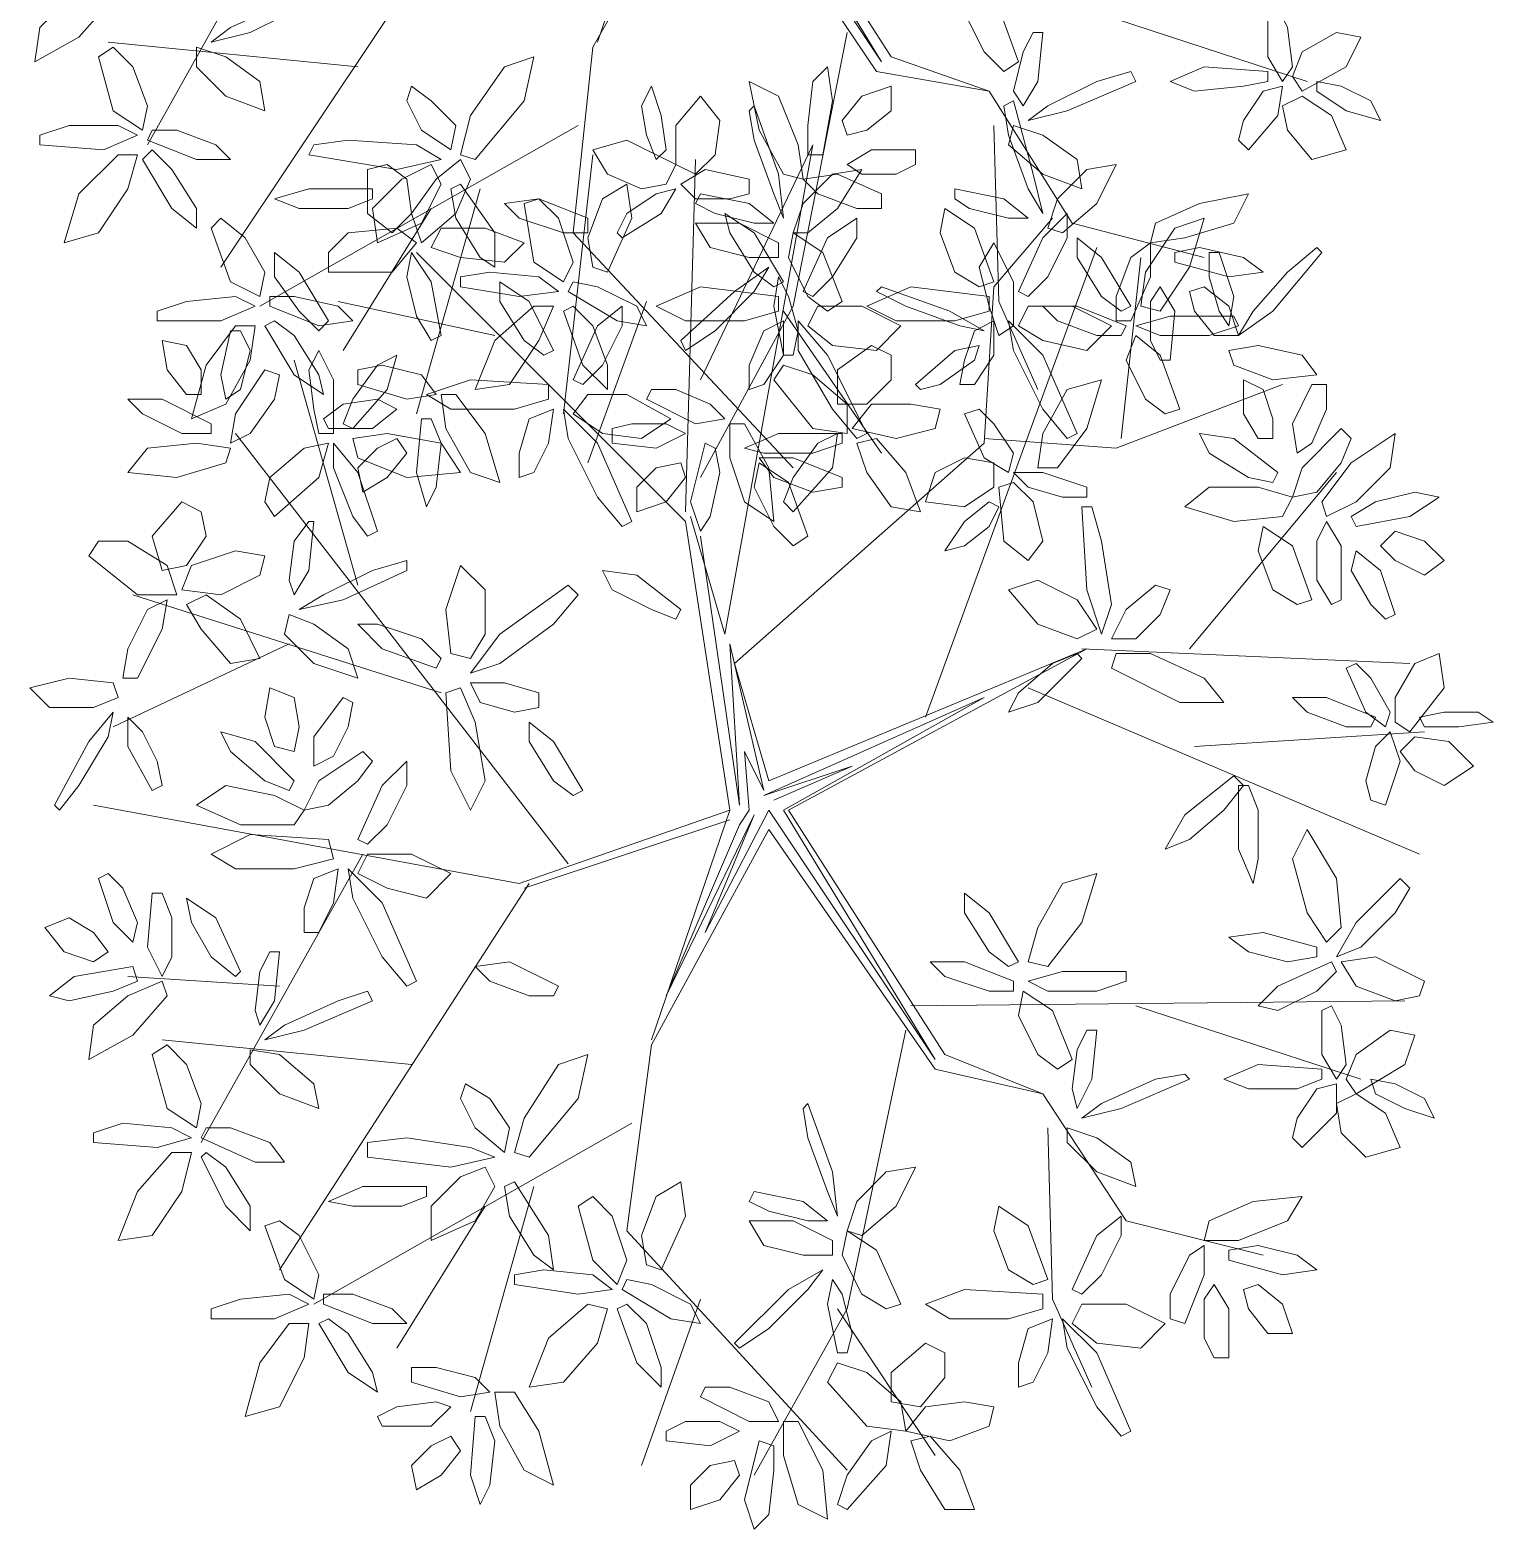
# Model space of a CAD drawing. Header units: millimetres. Extents: x 2413 to 2557, y 1886 to 2106.
# Drawn here: x 2492.8 to 2501.25, y 1955.52 to 1964.18 of the extents above; entities that cross this region are included whole.
import ezdxf

# ---------------------------------------------------------------- set-up
doc = ezdxf.new("R2010")
doc.units = ezdxf.units.MM
doc.layers.add('PDF_0', color=7, linetype='Continuous')

msp = doc.modelspace()

# ---------------------------------------------------------------- linework, layer by layer
at = {"layer": 'PDF_0', "lineweight": 9}
for points in [[(2498.3947, 1968.8518), (2498.0276, 1968.4565), (2497.9711, 1967.5528), (2496.5591, 1966.282), (2496.7568, 1965.6042), (2498.5924, 1966.3667), (2496.8697, 1965.4348), (2497.7734, 1964.0228), (2498.3382, 1963.8251)], [(2496.3614, 1967.0162), (2496.5874, 1965.463), (2496.5026, 1966.395), (2496.7286, 1965.5478), (2496.6156, 1965.7737), (2496.6438, 1965.463), (2496.5874, 1965.3783), (2496.1638, 1964.3617), (2496.6721, 1965.4066), (2496.3897, 1964.7288), (2496.7568, 1965.4348), (2497.7169, 1963.9946), (2496.8415, 1965.4348), (2497.9993, 1966.0843), (2496.7286, 1965.5195), (2497.2369, 1965.689), (2496.785, 1965.4913)], [(2496.079, 1964.1075), (2496.5309, 1965.4348), (2495.3166, 1965.0395), (2492.8597, 1965.463)], [(2499.5808, 1962.865), (2498.8183, 1963.0627), (2498.3382, 1963.8251), (2497.6887, 1963.9381), (2496.7568, 1965.3218), (2496.0508, 1964.0793), (2495.9378, 1963.0062), (2497.2086, 1961.6507)], [(2494.4129, 1965.1807), (2493.481, 1963.5145)], [(2495.373, 1965.0112), (2493.9046, 1962.8085)], [(2498.8748, 1964.3052), (2500.1738, 1963.8816)], [(2494.6953, 1963.9663), (2493.2551, 1964.1075)], [(2497.5193, 1964.164), (2497.2086, 1962.5826), (2496.6721, 1961.5942)], [(2495.9661, 1963.6275), (2494.1305, 1962.5826)], [(2498.3665, 1963.6275), (2498.3947, 1962.6108), (2498.6206, 1962.1025)], [(2496.6721, 1962.159), (2497.3216, 1963.5145), (2496.8133, 1960.6905), (2496.6156, 1961.3683)], [(2495.8814, 1961.9613), (2496.0508, 1963.458)], [(2496.5874, 1961.3965), (2496.6438, 1963.4298)], [(2495.4013, 1963.2604), (2495.0342, 1961.9613)], [(2495.1189, 1963.1474), (2494.6106, 1962.3284)], [(2498.7053, 1963.0909), (2498.3665, 1962.6956), (2498.31, 1961.7919), (2496.8697, 1960.5211), (2497.0674, 1959.8434), (2498.903, 1960.6058), (2497.1804, 1959.6739), (2498.0841, 1958.2619), (2498.6488, 1958.036)], [(2496.8415, 1959.6739), (2496.5874, 1961.3401), (2495.0342, 1962.8932)], [(2497.9711, 1960.2105), (2498.9595, 1962.9215)], [(2499.1007, 1961.8201), (2499.2136, 1962.865)], [(2495.486, 1962.4132), (2494.5823, 1962.6108)], [(2496.3614, 1962.6108), (2496.0226, 1961.6789)], [(2497.1521, 1962.5544), (2497.7169, 1961.7354)], [(2494.6953, 1960.9729), (2494.3282, 1962.272)], [(2498.31, 1961.8201), (2499.0724, 1961.7637), (2500.0326, 1962.1308)], [(2495.9096, 1959.3633), (2493.9893, 1961.8484)], [(2499.496, 1960.6058), (2500.3432, 1961.6225)], [(2496.6721, 1961.2553), (2496.898, 1959.7022), (2496.8415, 1960.6341), (2497.0392, 1959.7869), (2496.9262, 1960.0128), (2496.9545, 1959.6739), (2496.898, 1959.5892), (2496.4744, 1958.6008), (2496.9827, 1959.6457), (2496.7003, 1958.9679), (2497.0674, 1959.6739), (2498.0276, 1958.2337), (2497.1521, 1959.6739), (2498.31, 1960.3234), (2497.0392, 1959.7586), (2497.5475, 1959.9281), (2497.0957, 1959.7304)], [(2495.1754, 1960.3517), (2493.3963, 1960.9165)], [(2494.2999, 1960.6341), (2493.2833, 1960.154)], [(2498.8748, 1960.6058), (2500.7668, 1960.5211)], [(2498.5641, 1960.3799), (2500.8233, 1959.4198)], [(2499.5243, 1960.041), (2500.8515, 1960.1258)], [(2496.3897, 1958.3467), (2496.8415, 1959.6739), (2495.6272, 1959.2503), (2493.1704, 1959.7022)], [(2496.8415, 1959.6174), (2495.6554, 1959.2221)], [(2499.9196, 1957.1041), (2499.1289, 1957.3018), (2498.6488, 1958.036), (2498.0276, 1958.1772), (2497.0674, 1959.561), (2496.3897, 1958.3184), (2496.2485, 1957.2453), (2497.5193, 1955.8616)], [(2494.7235, 1959.4198), (2493.7916, 1957.7536)], [(2495.6837, 1959.2503), (2494.2435, 1957.0194)], [(2494.2435, 1958.6573), (2493.368, 1958.7138)], [(2497.8864, 1958.5443), (2500.7386, 1958.5726)], [(2499.1854, 1958.5443), (2500.4844, 1958.1207)], [(2497.8581, 1958.4031), (2497.5193, 1956.7935), (2496.9827, 1955.8333)], [(2495.0059, 1958.2055), (2493.5657, 1958.3467)], [(2496.2767, 1957.8666), (2494.4411, 1956.8217)], [(2498.6771, 1957.8383), (2498.7053, 1956.85), (2498.9312, 1956.3416)], [(2495.7119, 1957.4995), (2495.3448, 1956.2004)], [(2495.4295, 1957.3865), (2494.9212, 1956.5676)], [(2496.6721, 1956.85), (2496.3332, 1955.8898)], [(2497.4628, 1956.7935), (2498.0276, 1955.9463)]]:
    msp.add_lwpolyline(points, dxfattribs=at)
for points in [[(2493.2551, 1964.4747), (2493.2833, 1964.3617), (2493.0856, 1964.1358), (2492.8315, 1963.9946), (2492.8597, 1964.1923), (2493.0574, 1964.3899)], [(2494.2717, 1964.3335), (2493.9611, 1964.1923), (2493.8481, 1964.1075), (2494.074, 1964.164), (2494.4694, 1964.3617), (2494.4411, 1964.3899)], [(2498.31, 1964.0511), (2498.197, 1964.277), (2498.2253, 1964.4182), (2498.3947, 1964.3052), (2498.5076, 1963.9946), (2498.4229, 1963.9381)], [(2500.0608, 1964.1923), (2500.0891, 1963.9663), (2500.0326, 1963.8816), (2499.9479, 1964.0228), (2499.9479, 1964.3052), (2500.0044, 1964.3052)], [(2498.5359, 1964.0511), (2498.4794, 1963.8251), (2498.5359, 1963.7404), (2498.6206, 1963.8816), (2498.6488, 1964.164), (2498.5924, 1964.164)], [(2500.1455, 1964.0511), (2500.3432, 1964.164), (2500.4844, 1964.1358), (2500.3997, 1963.9663), (2500.1455, 1963.8251), (2500.0891, 1963.9099)], [(2493.3963, 1963.9663), (2493.481, 1963.7404), (2493.4528, 1963.5992), (2493.2833, 1963.7122), (2493.1986, 1964.0228), (2493.2833, 1964.0793)], [(2493.7634, 1964.0793), (2493.7634, 1963.9663), (2493.9328, 1963.7969), (2494.1587, 1963.7122), (2494.1305, 1963.8816), (2493.9328, 1964.0228)], [(2495.3448, 1963.684), (2495.5425, 1963.9663), (2495.7119, 1964.0228), (2495.6554, 1963.7687), (2495.373, 1963.4298), (2495.2883, 1963.458)], [(2497.2933, 1963.6275), (2497.3216, 1963.8816), (2497.4063, 1963.9663), (2497.4345, 1963.7687), (2497.3781, 1963.458), (2497.2933, 1963.458)], [(2498.9595, 1963.8816), (2498.6771, 1963.7404), (2498.5641, 1963.6557), (2498.79, 1963.7122), (2499.1854, 1963.8816), (2499.1572, 1963.9381)], [(2499.8067, 1963.8534), (2499.5243, 1963.8251), (2499.3831, 1963.8816), (2499.5808, 1963.9663), (2499.9479, 1963.9381), (2499.9479, 1963.8816)], [(2495.0059, 1963.8534), (2494.9777, 1963.7687), (2495.0624, 1963.5992), (2495.2318, 1963.4863), (2495.2601, 1963.6275), (2495.1189, 1963.7687)], [(2496.4179, 1963.4298), (2496.4744, 1963.4863), (2496.4462, 1963.684), (2496.3897, 1963.8534), (2496.3332, 1963.7404), (2496.3614, 1963.571)], [(2497.2651, 1963.3168), (2497.1521, 1963.3451), (2497.0109, 1963.5992), (2496.9545, 1963.8816), (2497.1239, 1963.7969), (2497.2369, 1963.5145)], [(2497.5193, 1963.571), (2497.491, 1963.6557), (2497.604, 1963.7969), (2497.7734, 1963.8534), (2497.7734, 1963.7122), (2497.6322, 1963.5992)], [(2499.8067, 1963.6557), (2499.9196, 1963.8251), (2500.0326, 1963.8534), (2500.0044, 1963.684), (2499.8349, 1963.4863), (2499.7784, 1963.5428)], [(2500.2303, 1963.8816), (2500.2303, 1963.8251), (2500.3997, 1963.7122), (2500.5974, 1963.6557), (2500.5409, 1963.7687), (2500.3715, 1963.8534)], [(2496.6438, 1963.3451), (2496.5309, 1963.4016), (2496.5309, 1963.6275), (2496.6721, 1963.7969), (2496.785, 1963.6557), (2496.7568, 1963.458)], [(2498.4512, 1963.571), (2498.5641, 1963.2604), (2498.6488, 1963.1192), (2498.5924, 1963.3451), (2498.4794, 1963.7687), (2498.4229, 1963.7404)], [(2500.0326, 1963.7404), (2500.1455, 1963.7969), (2500.315, 1963.684), (2500.3997, 1963.4863), (2500.202, 1963.4298), (2500.0608, 1963.5992)], [(2496.9827, 1963.5428), (2497.0957, 1963.2321), (2497.1521, 1963.0909), (2497.1239, 1963.3451), (2496.9827, 1963.7404), (2496.9545, 1963.7122)], [(2493.0292, 1963.6275), (2493.3116, 1963.6275), (2493.4245, 1963.571), (2493.2268, 1963.4863), (2492.8597, 1963.5145), (2492.8597, 1963.571)], [(2493.6504, 1963.5992), (2493.8763, 1963.5145), (2493.9611, 1963.4298), (2493.7634, 1963.4298), (2493.481, 1963.5428), (2493.5092, 1963.5992)], [(2498.4794, 1963.6275), (2498.4512, 1963.5145), (2498.6488, 1963.3451), (2498.8748, 1963.2604), (2498.8465, 1963.4298), (2498.6488, 1963.571)], [(2494.6388, 1963.5428), (2495.0342, 1963.5145), (2495.1754, 1963.4298), (2494.9212, 1963.3733), (2494.4129, 1963.458), (2494.4411, 1963.5145)], [(2496.3332, 1963.2604), (2496.1355, 1963.3451), (2496.0508, 1963.4863), (2496.2485, 1963.5428), (2496.5309, 1963.4016), (2496.4744, 1963.2886)], [(2493.4245, 1963.458), (2493.3116, 1963.458), (2493.0856, 1963.2321), (2493.0009, 1962.9497), (2493.1986, 1963.0062), (2493.368, 1963.2604)], [(2493.6222, 1963.3733), (2493.7634, 1963.1474), (2493.7634, 1963.0344), (2493.6222, 1963.1474), (2493.4528, 1963.4298), (2493.5092, 1963.4863)], [(2495.2883, 1963.4298), (2495.3448, 1963.3168), (2495.2601, 1963.1192), (2495.0624, 1962.9497), (2495.0059, 1963.1192), (2495.1471, 1963.3168)], [(2497.8017, 1963.3451), (2497.604, 1963.3451), (2497.5193, 1963.4016), (2497.6605, 1963.4863), (2497.9146, 1963.4863), (2497.9146, 1963.4016)], [(2494.9777, 1963.3168), (2495.0059, 1963.1192), (2494.893, 1963.0062), (2494.7518, 1963.1192), (2494.7518, 1963.3733), (2494.8647, 1963.4016)], [(2495.1189, 1963.4016), (2495.1754, 1963.2886), (2495.0624, 1963.0627), (2494.8083, 1962.9497), (2494.78, 1963.1474), (2494.9495, 1963.3168)], [(2496.8415, 1963.2039), (2496.6438, 1963.2039), (2496.5591, 1963.2886), (2496.7003, 1963.3733), (2496.9545, 1963.3168), (2496.9545, 1963.2321)], [(2497.2086, 1963.0062), (2497.2933, 1963.0062), (2497.4628, 1963.1474), (2497.604, 1963.3733), (2497.4345, 1963.3451), (2497.2651, 1963.1756)], [(2497.5757, 1963.1474), (2497.3498, 1963.2321), (2497.2651, 1963.3168), (2497.4628, 1963.3451), (2497.7169, 1963.2321), (2497.7169, 1963.1474)], [(2498.6771, 1963.0344), (2498.7618, 1963.0062), (2498.9595, 1963.1756), (2499.0724, 1963.4016), (2498.903, 1963.3733), (2498.7336, 1963.2039)], [(2494.6388, 1963.1474), (2494.3564, 1963.1474), (2494.2152, 1963.2039), (2494.4129, 1963.2604), (2494.78, 1963.2604), (2494.78, 1963.2039)], [(2495.2601, 1963.0909), (2495.4013, 1962.865), (2495.486, 1962.8085), (2495.486, 1963.0062), (2495.2883, 1963.2886), (2495.2318, 1963.2604)], [(2496.0226, 1962.978), (2496.1073, 1963.2039), (2496.2485, 1963.2886), (2496.2767, 1963.0909), (2496.1355, 1962.7803), (2496.0508, 1962.8085)], [(2496.2485, 1963.1192), (2496.4179, 1963.2321), (2496.5309, 1963.2604), (2496.4462, 1963.1192), (2496.2202, 1962.978), (2496.192, 1963.0062)], [(2496.7568, 1963.1192), (2496.9827, 1963.0627), (2497.0957, 1963.0627), (2496.9545, 1963.1756), (2496.6721, 1963.2321), (2496.6438, 1963.1756)], [(2498.2253, 1963.1474), (2498.4512, 1963.0909), (2498.5641, 1963.0909), (2498.4229, 1963.2039), (2498.1405, 1963.2604), (2498.1405, 1963.2039)], [(2499.2701, 1962.9497), (2499.2984, 1963.0627), (2499.5525, 1963.1756), (2499.8349, 1963.2321), (2499.7502, 1963.0627), (2499.4678, 1962.978)], [(2495.8814, 1963.0062), (2495.6272, 1963.0909), (2495.5425, 1963.1756), (2495.7402, 1963.2039), (2496.0226, 1963.0909), (2496.0226, 1963.0062)], [(2495.8531, 1963.0909), (2495.9378, 1962.8368), (2495.8814, 1962.7238), (2495.7119, 1962.8368), (2495.6554, 1963.1756), (2495.7402, 1963.2039)], [(2498.1405, 1962.7803), (2498.0558, 1963.0062), (2498.0841, 1963.1474), (2498.2535, 1963.0344), (2498.3665, 1962.7238), (2498.2817, 1962.6956)], [(2494.0458, 1962.978), (2494.1587, 1962.7803), (2494.1305, 1962.6391), (2493.9611, 1962.7238), (2493.8481, 1963.0344), (2493.9046, 1963.0909)], [(2497.1239, 1962.865), (2497.1239, 1962.9497), (2496.898, 1963.0627), (2496.6438, 1963.0627), (2496.7286, 1962.9215), (2496.9545, 1962.865)], [(2496.9827, 1962.7803), (2496.8415, 1963.0062), (2496.8133, 1963.1192), (2496.9827, 1963.0062), (2497.1521, 1962.7238), (2497.0957, 1962.6956)], [(2497.4345, 1962.752), (2497.5757, 1962.978), (2497.5757, 1963.0909), (2497.4063, 1962.978), (2497.2651, 1962.6673), (2497.3216, 1962.6391)], [(2498.6771, 1962.752), (2498.79, 1962.978), (2498.79, 1963.1192), (2498.6488, 1962.978), (2498.5076, 1962.6673), (2498.5641, 1962.6391)], [(2499.2136, 1962.5826), (2499.3266, 1962.5544), (2499.496, 1962.8085), (2499.5808, 1963.0909), (2499.4113, 1963.0344), (2499.2419, 1962.7803)], [(2494.6388, 1963.0062), (2494.9212, 1963.0344), (2495.0342, 1962.9497), (2494.893, 1962.7803), (2494.5259, 1962.7803), (2494.5259, 1962.8932)], [(2495.1189, 1962.9215), (2495.1754, 1963.0344), (2495.4295, 1963.0344), (2495.6554, 1962.9497), (2495.5425, 1962.8368), (2495.2883, 1962.865)], [(2497.2933, 1962.6391), (2497.1804, 1962.865), (2497.2086, 1963.0062), (2497.3781, 1962.8932), (2497.491, 1962.6108), (2497.4063, 1962.5544)], [(2498.9877, 1962.6391), (2498.8465, 1962.865), (2498.8465, 1962.978), (2498.9877, 1962.865), (2499.1572, 1962.5826), (2499.1007, 1962.5544)], [(2494.3564, 1962.5544), (2494.2152, 1962.752), (2494.2152, 1962.8932), (2494.3564, 1962.7803), (2494.5259, 1962.4979), (2494.4694, 1962.4414)], [(2495.0342, 1962.5261), (2494.9777, 1962.752), (2495.0059, 1962.8932), (2495.1189, 1962.7238), (2495.1754, 1962.4132), (2495.1189, 1962.3849)], [(2498.3947, 1962.4132), (2498.4794, 1962.4696), (2498.4794, 1962.7238), (2498.3665, 1962.9497), (2498.2817, 1962.8085), (2498.3382, 1962.5826)], [(2499.0724, 1962.6391), (2499.1572, 1962.865), (2499.2701, 1962.9497), (2499.2701, 1962.752), (2499.1572, 1962.4979), (2499.0724, 1962.4979)], [(2499.5525, 1962.9215), (2499.8067, 1962.865), (2499.9196, 1962.7803), (2499.722, 1962.752), (2499.4113, 1962.8368), (2499.4113, 1962.8932)], [(2499.609, 1962.752), (2499.6655, 1962.5544), (2499.722, 1962.4696), (2499.7502, 1962.6391), (2499.6655, 1962.8932), (2499.609, 1962.8932)], [(2500.0608, 1962.7803), (2499.8632, 1962.5544), (2499.7784, 1962.4132), (2499.9761, 1962.5544), (2500.2585, 1962.8932), (2500.2303, 1962.9215)], [(2496.7568, 1962.4414), (2496.9827, 1962.6673), (2497.0674, 1962.8085), (2496.8697, 1962.6673), (2496.5591, 1962.3849), (2496.5874, 1962.3284)], [(2495.4578, 1962.7803), (2495.7402, 1962.752), (2495.8531, 1962.6673), (2495.6272, 1962.6391), (2495.2883, 1962.6956), (2495.2883, 1962.752)], [(2495.6554, 1962.3849), (2495.5142, 1962.6108), (2495.5142, 1962.7238), (2495.6837, 1962.6108), (2495.8249, 1962.3284), (2495.7684, 1962.3002)], [(2496.079, 1962.6956), (2496.305, 1962.5826), (2496.3614, 1962.4696), (2496.192, 1962.4979), (2495.9096, 1962.6673), (2495.9378, 1962.7238)], [(2497.2369, 1962.4414), (2497.1804, 1962.6391), (2497.1239, 1962.752), (2497.0957, 1962.5826), (2497.1521, 1962.3002), (2497.2086, 1962.3002)], [(2493.7069, 1962.6108), (2493.9893, 1962.6391), (2494.1023, 1962.5826), (2493.9046, 1962.4979), (2493.5375, 1962.4979), (2493.5375, 1962.5544)], [(2494.3282, 1962.6391), (2494.5823, 1962.5826), (2494.6671, 1962.4979), (2494.4694, 1962.4696), (2494.187, 1962.5826), (2494.187, 1962.6391)], [(2496.9262, 1962.4979), (2496.5874, 1962.4979), (2496.4179, 1962.5826), (2496.6721, 1962.6956), (2497.1239, 1962.6391), (2497.1239, 1962.5544)], [(2498.1405, 1962.4979), (2497.8017, 1962.4979), (2497.6322, 1962.5826), (2497.8864, 1962.6956), (2498.3382, 1962.6391), (2498.3382, 1962.5544)], [(2497.8581, 1962.5826), (2498.1688, 1962.4696), (2498.31, 1962.4414), (2498.1123, 1962.5544), (2497.7169, 1962.6956), (2497.6887, 1962.6673)], [(2499.2701, 1962.3849), (2499.2701, 1962.6108), (2499.3266, 1962.6956), (2499.4113, 1962.5544), (2499.3831, 1962.272), (2499.3266, 1962.272)], [(2499.496, 1962.6673), (2499.5808, 1962.6956), (2499.722, 1962.5826), (2499.7784, 1962.4132), (2499.6372, 1962.4132), (2499.5243, 1962.5544)], [(2495.8249, 1962.5826), (2495.7119, 1962.5826), (2495.486, 1962.3849), (2495.373, 1962.1025), (2495.5707, 1962.1308), (2495.7402, 1962.3849)], [(2496.0508, 1962.4696), (2496.1355, 1962.2437), (2496.1355, 1962.1025), (2495.9943, 1962.2437), (2495.8814, 1962.5544), (2495.9378, 1962.5826)], [(2496.1073, 1962.2437), (2496.2202, 1962.4696), (2496.2202, 1962.5826), (2496.079, 1962.4696), (2495.9378, 1962.159), (2495.9943, 1962.1308)], [(2497.2933, 1962.4696), (2497.3498, 1962.5826), (2497.604, 1962.5826), (2497.8299, 1962.4696), (2497.6887, 1962.3284), (2497.4345, 1962.3567)], [(2498.5076, 1962.4696), (2498.5641, 1962.5826), (2498.8183, 1962.5826), (2499.0442, 1962.4696), (2498.903, 1962.3284), (2498.6488, 1962.3849)], [(2498.9595, 1962.4132), (2498.7336, 1962.4979), (2498.6488, 1962.5826), (2498.8465, 1962.5826), (2499.1289, 1962.4696), (2499.1007, 1962.4132)], [(2494.1023, 1962.4696), (2493.9893, 1962.4696), (2493.8199, 1962.2437), (2493.7351, 1961.9331), (2493.9328, 1962.0178), (2494.074, 1962.272)], [(2494.3282, 1962.4132), (2494.4694, 1962.1872), (2494.4976, 1962.0743), (2494.3282, 1962.1872), (2494.1587, 1962.4696), (2494.2152, 1962.4979)], [(2496.9545, 1962.1025), (2497.0392, 1962.1308), (2497.1521, 1962.3002), (2497.1521, 1962.4979), (2497.0392, 1962.4414), (2496.9545, 1962.2437)], [(2497.4345, 1961.9896), (2497.2369, 1962.3284), (2497.2369, 1962.4979), (2497.4063, 1962.3002), (2497.6322, 1961.8484), (2497.5757, 1961.8201)], [(2498.1688, 1962.1308), (2498.2535, 1962.1308), (2498.3665, 1962.3002), (2498.3665, 1962.4979), (2498.2535, 1962.4414), (2498.197, 1962.272)], [(2498.6488, 1961.9896), (2498.4794, 1962.3284), (2498.4512, 1962.4979), (2498.6488, 1962.3002), (2498.8465, 1961.8484), (2498.79, 1961.8201)], [(2499.609, 1962.4132), (2499.3266, 1962.4132), (2499.1854, 1962.4696), (2499.3831, 1962.5261), (2499.7502, 1962.5261), (2499.7784, 1962.4696)], [(2493.7916, 1962.0743), (2493.7069, 1962.0743), (2493.594, 1962.2155), (2493.5657, 1962.3849), (2493.7069, 1962.3567), (2493.7916, 1962.2155)], [(2494.074, 1962.3284), (2494.0175, 1962.1025), (2493.9328, 1962.0461), (2493.9046, 1962.1872), (2493.9611, 1962.4414), (2494.0175, 1962.4414)], [(2499.2419, 1962.0461), (2499.1289, 1962.272), (2499.1854, 1962.4132), (2499.3266, 1962.3002), (2499.4396, 1961.9896), (2499.3548, 1961.9613)], [(2494.4411, 1961.9896), (2494.4129, 1962.2155), (2494.4694, 1962.3284), (2494.5541, 1962.159), (2494.5541, 1961.8484), (2494.4694, 1961.8484)], [(2494.6671, 1962.0461), (2494.8083, 1962.2437), (2494.9212, 1962.3002), (2494.8647, 1962.1025), (2494.6671, 1961.8766), (2494.6106, 1961.9049)], [(2497.7734, 1962.159), (2497.6322, 1962.0178), (2497.4628, 1962.0178), (2497.4628, 1962.2155), (2497.6605, 1962.3567), (2497.7734, 1962.3002)], [(2498.0558, 1962.1308), (2498.2535, 1962.272), (2498.2817, 1962.3567), (2498.1405, 1962.3284), (2497.9146, 1962.1308), (2497.9429, 1962.1025)], [(2499.722, 1962.3284), (2499.7502, 1962.2437), (2499.9761, 1962.159), (2500.2303, 1962.1872), (2500.1455, 1962.3002), (2499.8914, 1962.3567)], [(2494.2152, 1962.0461), (2494.074, 1961.8484), (2493.9611, 1961.7919), (2493.9893, 1961.9613), (2494.1587, 1962.2155), (2494.2435, 1962.1872)], [(2494.8365, 1962.2437), (2495.0624, 1962.1872), (2495.1471, 1962.0743), (2494.9777, 1962.0461), (2494.6953, 1962.1308), (2494.6953, 1962.2155)], [(2497.3216, 1962.1872), (2497.5193, 1962.0178), (2497.5193, 1961.8484), (2497.3216, 1961.8766), (2497.0957, 1962.159), (2497.1521, 1962.2437)], [(2495.599, 1961.9896), (2495.2318, 1961.9896), (2495.0907, 1962.0743), (2495.3448, 1962.159), (2495.7966, 1962.1308), (2495.7966, 1962.0461)], [(2498.6206, 1961.6507), (2498.7336, 1961.6507), (2498.903, 1961.8766), (2498.9877, 1962.159), (2498.79, 1962.1025), (2498.6488, 1961.8484)], [(2499.9761, 1961.8201), (2499.8914, 1961.8201), (2499.8067, 1961.9613), (2499.8067, 1962.159), (2499.9196, 1962.1025), (2499.9761, 1961.9331)], [(2500.2867, 1961.9896), (2500.202, 1961.7919), (2500.1173, 1961.7354), (2500.0891, 1961.9049), (2500.202, 1962.1308), (2500.2867, 1962.1308)], [(2493.6787, 1961.8484), (2493.4528, 1961.9613), (2493.368, 1962.0461), (2493.5657, 1962.0461), (2493.8481, 1961.9049), (2493.8481, 1961.8484)], [(2494.6106, 1962.0178), (2494.8083, 1962.0461), (2494.9212, 1961.9896), (2494.78, 1961.8766), (2494.5259, 1961.8766), (2494.4976, 1961.9331)], [(2495.1754, 1962.0743), (2495.2601, 1962.0743), (2495.4295, 1961.8484), (2495.5142, 1961.566), (2495.3448, 1961.6225), (2495.2036, 1961.8766)], [(2495.9378, 1961.9613), (2496.0226, 1962.0743), (2496.2485, 1962.0743), (2496.5026, 1961.9331), (2496.3332, 1961.8201), (2496.1073, 1961.8484)], [(2496.5309, 1962.1025), (2496.7286, 1962.0178), (2496.8133, 1961.9331), (2496.6438, 1961.9049), (2496.3614, 1962.0461), (2496.3897, 1962.1025)], [(2495.1754, 1961.7919), (2495.1471, 1961.5377), (2495.0907, 1961.4248), (2495.0342, 1961.6225), (2495.0624, 1961.9331), (2495.1189, 1961.9331)], [(2495.6272, 1961.5942), (2495.7119, 1961.6225), (2495.7966, 1961.7919), (2495.8249, 1961.9896), (2495.6837, 1961.9331), (2495.6272, 1961.7354)], [(2496.079, 1961.4813), (2495.9096, 1961.8201), (2495.8814, 1961.9896), (2496.079, 1961.7919), (2496.2767, 1961.3401), (2496.2202, 1961.3118)], [(2498.0558, 1961.9896), (2498.0276, 1961.8766), (2497.8017, 1961.8201), (2497.5475, 1961.8766), (2497.6605, 1962.0178), (2497.8864, 1962.0178)], [(2498.3665, 1961.9049), (2498.4794, 1961.7354), (2498.4512, 1961.6225), (2498.31, 1961.7072), (2498.197, 1961.9613), (2498.2817, 1961.9896)], [(2494.6671, 1961.8201), (2494.6953, 1961.7072), (2494.9777, 1961.5942), (2495.2883, 1961.6225), (2495.1754, 1961.7919), (2494.8647, 1961.8484)], [(2496.2767, 1961.9049), (2496.4744, 1961.9049), (2496.5874, 1961.8484), (2496.4179, 1961.7637), (2496.1638, 1961.7919), (2496.1638, 1961.8766)], [(2496.8415, 1961.9049), (2496.9262, 1961.9049), (2497.0674, 1961.6507), (2497.0957, 1961.3401), (2496.9262, 1961.453), (2496.8415, 1961.7072)], [(2497.3216, 1961.7354), (2497.0392, 1961.7354), (2496.9262, 1961.7637), (2497.1239, 1961.8484), (2497.491, 1961.8484), (2497.491, 1961.7919)], [(2497.2086, 1961.5942), (2497.3498, 1961.7919), (2497.4628, 1961.8484), (2497.4345, 1961.6507), (2497.2086, 1961.3965), (2497.1521, 1961.453)], [(2499.8349, 1961.5942), (2499.609, 1961.7354), (2499.5525, 1961.8484), (2499.7502, 1961.8201), (2500.0044, 1961.6225), (2499.9761, 1961.566)], [(2500.3715, 1961.6789), (2500.2303, 1961.5095), (2500.0891, 1961.4813), (2500.1455, 1961.6507), (2500.3715, 1961.8766), (2500.4279, 1961.8201)], [(2500.2867, 1961.3683), (2500.2585, 1961.453), (2500.4279, 1961.6789), (2500.6821, 1961.8484), (2500.6539, 1961.6507), (2500.4562, 1961.453)], [(2493.9611, 1961.7637), (2493.9328, 1961.6789), (2493.6504, 1961.5942), (2493.368, 1961.6225), (2493.481, 1961.7637), (2493.7634, 1961.7919)], [(2494.187, 1961.5942), (2494.3847, 1961.7637), (2494.5259, 1961.7919), (2494.4694, 1961.5942), (2494.2152, 1961.3683), (2494.1587, 1961.453)], [(2494.6671, 1961.3683), (2494.5541, 1961.6507), (2494.5541, 1961.7919), (2494.6953, 1961.6225), (2494.8083, 1961.2836), (2494.7518, 1961.2553)], [(2494.9212, 1961.8201), (2494.9777, 1961.7354), (2494.8647, 1961.5942), (2494.7235, 1961.5095), (2494.6953, 1961.6507), (2494.8083, 1961.7637)], [(2496.785, 1961.6225), (2496.7286, 1961.3683), (2496.6721, 1961.2836), (2496.6156, 1961.453), (2496.7003, 1961.7919), (2496.7568, 1961.7637)], [(2497.5757, 1961.7919), (2497.6887, 1961.8201), (2497.8581, 1961.6225), (2497.9429, 1961.3965), (2497.7734, 1961.4248), (2497.6322, 1961.6225)], [(2496.5591, 1961.6789), (2496.5874, 1961.5942), (2496.4744, 1961.453), (2496.305, 1961.3965), (2496.305, 1961.5377), (2496.4179, 1961.6507)], [(2497.0957, 1961.3118), (2496.9827, 1961.5377), (2497.0109, 1961.6789), (2497.1804, 1961.566), (2497.2933, 1961.2553), (2497.2086, 1961.1989)], [(2497.3216, 1961.5095), (2497.0957, 1961.5942), (2497.0109, 1961.7072), (2497.2086, 1961.7072), (2497.491, 1961.5942), (2497.491, 1961.5377)], [(2498.3665, 1961.6789), (2498.3665, 1961.5377), (2498.197, 1961.4248), (2497.9711, 1961.453), (2498.0276, 1961.6225), (2498.197, 1961.7072)], [(2498.7618, 1961.4813), (2498.5641, 1961.5377), (2498.4794, 1961.6225), (2498.6488, 1961.6225), (2498.903, 1961.5377), (2498.903, 1961.4813)], [(2498.5924, 1961.453), (2498.6488, 1961.2271), (2498.5641, 1961.1141), (2498.4229, 1961.2271), (2498.3947, 1961.5377), (2498.4794, 1961.566)], [(2500.0891, 1961.4813), (2500.0326, 1961.3683), (2499.7502, 1961.3401), (2499.4678, 1961.4248), (2499.609, 1961.5377), (2499.8914, 1961.5377)], [(2500.5691, 1961.453), (2500.7951, 1961.5095), (2500.9363, 1961.4813), (2500.7668, 1961.3683), (2500.4562, 1961.3118), (2500.4279, 1961.3683)], [(2493.8199, 1961.2553), (2493.7069, 1961.0859), (2493.5657, 1961.0577), (2493.5092, 1961.2553), (2493.6787, 1961.453), (2493.7916, 1961.3965)], [(2498.3947, 1961.4248), (2498.3382, 1961.453), (2498.197, 1961.3401), (2498.0841, 1961.1706), (2498.197, 1961.1989), (2498.3382, 1961.3118)], [(2498.9877, 1961.2271), (2499.0442, 1960.86), (2498.9877, 1960.6905), (2498.903, 1960.9447), (2498.8748, 1961.4248), (2498.9312, 1961.4248)], [(2494.3282, 1961.2271), (2494.2999, 1961.0012), (2494.3282, 1960.9165), (2494.4129, 1961.0577), (2494.4411, 1961.3401), (2494.4129, 1961.3401)], [(2500.2303, 1961.0012), (2500.2303, 1961.2271), (2500.2867, 1961.3401), (2500.3715, 1961.1989), (2500.3715, 1960.8882), (2500.315, 1960.86)], [(2499.9761, 1960.9447), (2499.8914, 1961.1706), (2499.9196, 1961.3118), (2500.0891, 1961.1989), (2500.202, 1960.8882), (2500.1173, 1960.86)], [(2500.5974, 1961.1989), (2500.6821, 1961.2836), (2500.8515, 1961.2271), (2500.9645, 1961.1141), (2500.8515, 1961.0294), (2500.6821, 1961.1141)], [(2493.368, 1961.2271), (2493.594, 1961.0859), (2493.6504, 1960.9165), (2493.4245, 1960.9165), (2493.1421, 1961.1424), (2493.1986, 1961.2271)], [(2494.1587, 1961.1424), (2494.1305, 1961.0294), (2493.9046, 1960.9165), (2493.6787, 1960.9447), (2493.7351, 1961.0859), (2493.9893, 1961.1706)], [(2500.5409, 1960.86), (2500.4279, 1961.0577), (2500.4562, 1961.1706), (2500.5974, 1961.0577), (2500.6821, 1960.8035), (2500.6256, 1960.7753)], [(2494.78, 1961.0577), (2494.4976, 1960.9165), (2494.3564, 1960.8317), (2494.6106, 1960.8882), (2494.9777, 1961.0577), (2494.9777, 1961.1141)], [(2495.3448, 1960.5493), (2495.2318, 1960.5776), (2495.2036, 1960.8317), (2495.2883, 1961.0859), (2495.4295, 1960.9447), (2495.4295, 1960.6905)], [(2496.3897, 1960.8317), (2496.1638, 1960.9447), (2496.1073, 1961.0577), (2496.305, 1961.0294), (2496.5591, 1960.8317), (2496.5309, 1960.7753)], [(2498.9595, 1960.7188), (2498.8465, 1960.6623), (2498.6206, 1960.747), (2498.4512, 1960.9447), (2498.6206, 1961.0012), (2498.8465, 1960.8882)], [(2493.7069, 1960.86), (2493.8199, 1960.9165), (2494.0175, 1960.7753), (2494.1305, 1960.5493), (2493.9611, 1960.5211), (2493.7916, 1960.7188)], [(2495.8249, 1960.747), (2495.5142, 1960.5211), (2495.3448, 1960.4646), (2495.5142, 1960.6905), (2495.9096, 1960.9729), (2495.9661, 1960.9165)], [(2499.3831, 1960.9447), (2499.2984, 1960.9729), (2499.1289, 1960.8317), (2499.0442, 1960.6623), (2499.1854, 1960.6623), (2499.3266, 1960.8035)], [(2493.368, 1960.6058), (2493.481, 1960.8317), (2493.594, 1960.8882), (2493.5657, 1960.7188), (2493.4245, 1960.4364), (2493.3398, 1960.4364)], [(2494.2999, 1960.8035), (2494.2717, 1960.6905), (2494.4411, 1960.5211), (2494.6953, 1960.4364), (2494.6388, 1960.6058), (2494.4411, 1960.747)], [(2495.0624, 1960.6623), (2494.8083, 1960.747), (2494.6953, 1960.747), (2494.8365, 1960.6058), (2495.1471, 1960.4929), (2495.1754, 1960.5493)], [(2498.7053, 1960.5211), (2498.5076, 1960.3517), (2498.4512, 1960.2387), (2498.6206, 1960.2952), (2498.8748, 1960.5493), (2498.8465, 1960.5776)], [(2499.2701, 1960.5776), (2499.5808, 1960.4364), (2499.6937, 1960.2952), (2499.4396, 1960.2952), (2499.0442, 1960.4929), (2499.0724, 1960.5776)], [(2500.6821, 1960.3234), (2500.7951, 1960.5211), (2500.9363, 1960.5776), (2500.9645, 1960.3799), (2500.7668, 1960.1258), (2500.6821, 1960.1822)], [(2500.5409, 1960.4364), (2500.6539, 1960.2387), (2500.6256, 1960.154), (2500.5127, 1960.2387), (2500.3997, 1960.4929), (2500.4562, 1960.5211)], [(2493.3116, 1960.3234), (2493.2833, 1960.4082), (2493.0292, 1960.4364), (2492.8032, 1960.3799), (2492.9162, 1960.267), (2493.1704, 1960.267)], [(2494.3282, 1960.0128), (2494.2152, 1960.041), (2494.1587, 1960.2105), (2494.187, 1960.3799), (2494.3282, 1960.3234), (2494.3564, 1960.154)], [(2495.373, 1960.1822), (2495.4295, 1959.8434), (2495.3448, 1959.6739), (2495.2318, 1959.8998), (2495.2036, 1960.3517), (2495.2883, 1960.3799)], [(2495.7402, 1960.267), (2495.7402, 1960.3517), (2495.5425, 1960.4082), (2495.3448, 1960.4082), (2495.4013, 1960.2952), (2495.599, 1960.2387)], [(2494.6388, 1960.154), (2494.5541, 1959.9846), (2494.4411, 1959.9281), (2494.4411, 1960.0975), (2494.6106, 1960.3234), (2494.6671, 1960.2952)], [(2500.3997, 1960.154), (2500.1738, 1960.2387), (2500.0891, 1960.3234), (2500.2867, 1960.3234), (2500.5691, 1960.2105), (2500.5409, 1960.154)], [(2493.0856, 1959.8151), (2493.2551, 1960.0975), (2493.2833, 1960.2387), (2493.1421, 1960.0693), (2492.9444, 1959.7022), (2492.9727, 1959.6739)], [(2493.5375, 1959.9563), (2493.4528, 1960.1258), (2493.368, 1960.2105), (2493.368, 1960.041), (2493.5092, 1959.7869), (2493.5657, 1959.8151)], [(2500.8233, 1960.2105), (2500.8515, 1960.154), (2501.0492, 1960.154), (2501.2469, 1960.1822), (2501.1622, 1960.2387), (2500.9645, 1960.2387)], [(2494.1587, 1959.8434), (2493.9611, 1960.0128), (2493.9046, 1960.1258), (2494.1023, 1960.0693), (2494.3282, 1959.8434), (2494.2999, 1959.7869)], [(2495.8249, 1959.8434), (2495.6837, 1960.0693), (2495.6837, 1960.1822), (2495.8249, 1960.0693), (2495.9943, 1959.7869), (2495.9378, 1959.7586)], [(2500.5127, 1959.8434), (2500.5691, 1960.041), (2500.6539, 1960.1258), (2500.7103, 1959.9563), (2500.6256, 1959.7022), (2500.5409, 1959.7304)], [(2500.7103, 1960.0128), (2500.7951, 1960.0975), (2500.9927, 1960.0693), (2501.1339, 1959.9281), (2500.9645, 1959.8151), (2500.7951, 1959.8998)], [(2494.6953, 1959.8434), (2494.5259, 1959.7022), (2494.3847, 1959.6739), (2494.4694, 1959.8434), (2494.7235, 1960.0128), (2494.78, 1959.9563)], [(2494.8647, 1959.5892), (2494.9777, 1959.8151), (2494.9777, 1959.9563), (2494.8365, 1959.8151), (2494.6953, 1959.5045), (2494.7518, 1959.4762)], [(2499.6937, 1959.6739), (2499.496, 1959.5045), (2499.3548, 1959.448), (2499.4678, 1959.6457), (2499.7502, 1959.8716), (2499.8067, 1959.8151)], [(2494.3847, 1959.6739), (2494.3282, 1959.5892), (2494.0175, 1959.5892), (2493.7634, 1959.7022), (2493.9328, 1959.8151), (2494.2152, 1959.7586)], [(2499.8914, 1959.6739), (2499.8914, 1959.3915), (2499.8632, 1959.2503), (2499.7784, 1959.448), (2499.7784, 1959.8151), (2499.8349, 1959.8151)], [(2494.3282, 1959.335), (2493.9893, 1959.335), (2493.8481, 1959.4198), (2494.074, 1959.5327), (2494.5259, 1959.5045), (2494.5541, 1959.3915)], [(2500.2867, 1958.9114), (2500.3715, 1958.9962), (2500.3432, 1959.2786), (2500.1738, 1959.561), (2500.0891, 1959.3915), (2500.1738, 1959.0809)], [(2494.3847, 1958.9679), (2494.4694, 1958.9679), (2494.5541, 1959.1374), (2494.5823, 1959.335), (2494.4411, 1959.2786), (2494.3847, 1959.1091)], [(2494.8365, 1958.8267), (2494.6671, 1959.1656), (2494.6388, 1959.335), (2494.8365, 1959.1374), (2495.0342, 1958.6855), (2494.9777, 1958.6573)], [(2494.6953, 1959.3068), (2494.7518, 1959.4198), (2495.0059, 1959.4198), (2495.2318, 1959.3068), (2495.0907, 1959.1656), (2494.8647, 1959.2221)], [(2493.3398, 1959.2221), (2493.4245, 1959.0244), (2493.3963, 1958.9114), (2493.2833, 1959.0244), (2493.1986, 1959.2786), (2493.2551, 1959.3068)], [(2498.5641, 1958.7985), (2498.6771, 1958.7703), (2498.8748, 1959.0244), (2498.9595, 1959.3068), (2498.7618, 1959.2503), (2498.6206, 1958.9962)], [(2500.6821, 1959.0809), (2500.4844, 1958.8832), (2500.3432, 1958.8267), (2500.4562, 1959.0244), (2500.7103, 1959.2786), (2500.7668, 1959.2221)], [(2493.6222, 1959.0526), (2493.6222, 1958.8267), (2493.5657, 1958.7138), (2493.481, 1958.8832), (2493.5092, 1959.1938), (2493.5657, 1959.1938)], [(2493.8481, 1958.8267), (2493.7351, 1959.0244), (2493.7069, 1959.1656), (2493.8763, 1959.0526), (2494.0175, 1958.742), (2493.9893, 1958.7138)], [(2498.3382, 1958.855), (2498.197, 1959.0809), (2498.197, 1959.1938), (2498.3382, 1959.0809), (2498.5076, 1958.7985), (2498.4512, 1958.7703)], [(2493.2551, 1958.855), (2493.1704, 1958.7985), (2493.0009, 1958.855), (2492.888, 1958.9962), (2493.0292, 1959.0526), (2493.1704, 1958.9679)], [(2500.0608, 1958.7985), (2499.8349, 1958.855), (2499.722, 1958.9397), (2499.9196, 1958.9679), (2500.2303, 1958.8832), (2500.2303, 1958.8267)], [(2494.1305, 1958.742), (2494.1023, 1958.5161), (2494.1305, 1958.4314), (2494.2152, 1958.5726), (2494.2435, 1958.855), (2494.187, 1958.855)], [(2500.6821, 1958.5726), (2500.4562, 1958.6573), (2500.3715, 1958.7985), (2500.5691, 1958.8267), (2500.8515, 1958.6855), (2500.8233, 1958.6008)], [(2493.2833, 1958.6291), (2493.0292, 1958.5726), (2492.9162, 1958.6008), (2493.0574, 1958.7138), (2493.3963, 1958.7703), (2493.4245, 1958.6855)], [(2495.6837, 1958.6008), (2495.4578, 1958.6855), (2495.373, 1958.7703), (2495.5707, 1958.7985), (2495.8531, 1958.6573), (2495.8249, 1958.6008)], [(2498.3382, 1958.6291), (2498.0841, 1958.7138), (2497.9993, 1958.7985), (2498.197, 1958.7985), (2498.4794, 1958.6855), (2498.4794, 1958.6291)], [(2498.9595, 1958.6291), (2498.6771, 1958.6291), (2498.5641, 1958.6855), (2498.7618, 1958.742), (2499.1289, 1958.742), (2499.1289, 1958.6855)], [(2500.2303, 1958.6291), (2500.0044, 1958.5161), (2499.8914, 1958.5443), (2500.0044, 1958.6573), (2500.315, 1958.7985), (2500.3432, 1958.742)], [(2493.5657, 1958.6855), (2493.594, 1958.6008), (2493.3963, 1958.3749), (2493.1421, 1958.2337), (2493.1704, 1958.4314), (2493.368, 1958.6008)], [(2494.5823, 1958.5726), (2494.2717, 1958.4314), (2494.1587, 1958.3467), (2494.3847, 1958.4031), (2494.78, 1958.5726), (2494.7518, 1958.6291)], [(2498.6206, 1958.2619), (2498.5076, 1958.4879), (2498.5359, 1958.6291), (2498.7053, 1958.5161), (2498.8183, 1958.2337), (2498.7336, 1958.1772)], [(2500.3715, 1958.4314), (2500.3997, 1958.2055), (2500.3432, 1958.1207), (2500.2585, 1958.2619), (2500.2585, 1958.5161), (2500.315, 1958.5443)], [(2498.8465, 1958.2902), (2498.8183, 1958.0643), (2498.8465, 1957.9513), (2498.9312, 1958.1207), (2498.9595, 1958.4031), (2498.903, 1958.4031)], [(2500.4562, 1958.2619), (2500.6539, 1958.4031), (2500.7951, 1958.3749), (2500.7386, 1958.2055), (2500.4562, 1958.036), (2500.3997, 1958.1207)], [(2493.7069, 1958.2055), (2493.7916, 1957.9795), (2493.7634, 1957.8383), (2493.594, 1957.9513), (2493.5092, 1958.2619), (2493.594, 1958.3184)], [(2494.074, 1958.2902), (2494.074, 1958.2055), (2494.2435, 1958.036), (2494.4694, 1957.9513), (2494.4411, 1958.0925), (2494.2435, 1958.2619)], [(2495.6554, 1957.8948), (2495.8531, 1958.2055), (2496.0226, 1958.2619), (2495.9661, 1958.0078), (2495.6837, 1957.6689), (2495.599, 1957.6971)], [(2499.2984, 1958.1207), (2498.9877, 1957.9795), (2498.8748, 1957.8948), (2499.1007, 1957.9513), (2499.496, 1958.1207), (2499.4678, 1958.149)], [(2500.1173, 1958.0643), (2499.8349, 1958.0643), (2499.6937, 1958.1207), (2499.8914, 1958.2055), (2500.2585, 1958.1772), (2500.2585, 1958.1207)], [(2495.3166, 1958.0925), (2495.2883, 1958.0078), (2495.373, 1957.8383), (2495.5425, 1957.6971), (2495.5707, 1957.8383), (2495.4578, 1958.0078)], [(2500.1173, 1957.8948), (2500.2303, 1958.0643), (2500.3432, 1958.0925), (2500.3432, 1957.9231), (2500.1455, 1957.7254), (2500.0891, 1957.7819)], [(2500.5409, 1958.1207), (2500.5691, 1958.036), (2500.7386, 1957.9513), (2500.908, 1957.8948), (2500.8515, 1958.0078), (2500.6821, 1958.0925)], [(2497.2933, 1957.7819), (2497.4063, 1957.4712), (2497.4628, 1957.33), (2497.4345, 1957.5842), (2497.2933, 1957.9795), (2497.2651, 1957.9513)], [(2500.3432, 1957.9795), (2500.4562, 1958.036), (2500.6256, 1957.9231), (2500.7103, 1957.7254), (2500.5127, 1957.6689), (2500.3715, 1957.8101)], [(2493.3398, 1957.8666), (2493.6222, 1957.8383), (2493.7351, 1957.7819), (2493.5375, 1957.7254), (2493.1704, 1957.7536), (2493.1704, 1957.8101)], [(2493.9611, 1957.8383), (2494.187, 1957.7536), (2494.2717, 1957.6407), (2494.1023, 1957.6407), (2493.7916, 1957.7819), (2493.8199, 1957.8383)], [(2494.9777, 1957.7819), (2495.3448, 1957.7254), (2495.486, 1957.6689), (2495.2318, 1957.6124), (2494.7518, 1957.6689), (2494.7518, 1957.7536)], [(2498.79, 1957.8383), (2498.79, 1957.7536), (2498.9595, 1957.5842), (2499.1854, 1957.4995), (2499.1572, 1957.6407), (2498.9595, 1957.7819)], [(2493.7351, 1957.6971), (2493.6222, 1957.6971), (2493.4245, 1957.4712), (2493.3116, 1957.1888), (2493.5092, 1957.2171), (2493.6787, 1957.4712)], [(2493.9328, 1957.6124), (2494.074, 1957.3865), (2494.074, 1957.2453), (2493.9328, 1957.3865), (2493.7916, 1957.6689), (2493.8199, 1957.6971)], [(2495.4295, 1957.6124), (2495.486, 1957.4995), (2495.373, 1957.3018), (2495.1189, 1957.1888), (2495.1189, 1957.3865), (2495.2883, 1957.5559)], [(2497.5193, 1957.2453), (2497.604, 1957.2171), (2497.8017, 1957.3865), (2497.9146, 1957.6124), (2497.7452, 1957.5842), (2497.5757, 1957.4147)], [(2495.5707, 1957.33), (2495.7119, 1957.1041), (2495.8249, 1957.0194), (2495.7966, 1957.2171), (2495.599, 1957.5277), (2495.5425, 1957.4995)], [(2496.3332, 1957.2171), (2496.4179, 1957.443), (2496.5591, 1957.5277), (2496.5874, 1957.33), (2496.4462, 1957.0194), (2496.3614, 1957.0476)], [(2494.9495, 1957.3865), (2494.6671, 1957.3865), (2494.5259, 1957.4147), (2494.7235, 1957.4995), (2495.0907, 1957.4995), (2495.0907, 1957.443)], [(2496.1638, 1957.33), (2496.2485, 1957.0759), (2496.192, 1956.9347), (2496.0508, 1957.0759), (2495.9661, 1957.3865), (2496.0508, 1957.443)], [(2497.0674, 1957.3583), (2497.2933, 1957.3018), (2497.4063, 1957.3018), (2497.2651, 1957.4147), (2496.9827, 1957.4712), (2496.9545, 1957.4147)], [(2499.5808, 1957.1888), (2499.609, 1957.3018), (2499.8632, 1957.4147), (2500.1455, 1957.443), (2500.0608, 1957.3018), (2499.7784, 1957.1888)], [(2498.4512, 1957.0194), (2498.3665, 1957.2453), (2498.3947, 1957.3865), (2498.5641, 1957.2735), (2498.6771, 1956.9629), (2498.5924, 1956.9347)], [(2494.3564, 1957.2171), (2494.4694, 1956.9912), (2494.4411, 1956.85), (2494.2717, 1956.9629), (2494.1587, 1957.2735), (2494.2435, 1957.3018)], [(2497.4345, 1957.1041), (2497.4345, 1957.1888), (2497.2086, 1957.3018), (2496.9545, 1957.3018), (2497.0392, 1957.1606), (2497.2651, 1957.1041)], [(2498.9877, 1956.9912), (2499.1007, 1957.2171), (2499.1007, 1957.33), (2498.9595, 1957.2171), (2498.8183, 1956.9064), (2498.8748, 1956.8782)], [(2497.604, 1956.8782), (2497.491, 1957.1041), (2497.5193, 1957.2453), (2497.6887, 1957.1324), (2497.8299, 1956.8217), (2497.7452, 1956.7935)], [(2499.3831, 1956.8782), (2499.496, 1957.1041), (2499.5808, 1957.1606), (2499.5808, 1956.9912), (2499.4678, 1956.7088), (2499.3831, 1956.737)], [(2499.8914, 1957.1606), (2500.1173, 1957.1041), (2500.2303, 1957.0194), (2500.0326, 1956.9912), (2499.722, 1957.0759), (2499.722, 1957.1324)], [(2495.7684, 1957.0194), (2496.0508, 1956.9912), (2496.1638, 1956.9064), (2495.9661, 1956.8782), (2495.599, 1956.9347), (2495.599, 1956.9912)], [(2497.0674, 1956.6805), (2497.2933, 1956.9064), (2497.3781, 1957.0194), (2497.1804, 1956.9064), (2496.8697, 1956.5958), (2496.898, 1956.5676)], [(2496.3897, 1956.9347), (2496.6156, 1956.8217), (2496.6721, 1956.7088), (2496.5026, 1956.737), (2496.2202, 1956.9064), (2496.2485, 1956.9629)], [(2497.5475, 1956.6523), (2497.491, 1956.8782), (2497.4345, 1956.9629), (2497.4063, 1956.8217), (2497.4628, 1956.5393), (2497.5193, 1956.5393)], [(2499.5808, 1956.624), (2499.5808, 1956.85), (2499.6372, 1956.9347), (2499.722, 1956.7935), (2499.722, 1956.5111), (2499.6372, 1956.5111)], [(2499.8067, 1956.9064), (2499.8914, 1956.9347), (2500.0326, 1956.8217), (2500.0891, 1956.6523), (2499.9479, 1956.6523), (2499.8349, 1956.7935)], [(2494.0175, 1956.85), (2494.2999, 1956.8782), (2494.4129, 1956.8217), (2494.2152, 1956.737), (2493.8481, 1956.737), (2493.8481, 1956.7935)], [(2494.6671, 1956.8782), (2494.893, 1956.7935), (2494.9777, 1956.7088), (2494.78, 1956.7088), (2494.4976, 1956.8217), (2494.4976, 1956.8782)], [(2498.4512, 1956.737), (2498.1123, 1956.737), (2497.9711, 1956.8217), (2498.197, 1956.9064), (2498.6488, 1956.8782), (2498.6488, 1956.7935)], [(2496.1355, 1956.7935), (2496.0226, 1956.8217), (2495.7966, 1956.624), (2495.6837, 1956.3416), (2495.8814, 1956.3699), (2496.079, 1956.5958)], [(2496.3614, 1956.7088), (2496.4462, 1956.4546), (2496.4462, 1956.3416), (2496.305, 1956.4828), (2496.192, 1956.7935), (2496.2485, 1956.8217)], [(2498.8183, 1956.7088), (2498.8748, 1956.8217), (2499.1289, 1956.8217), (2499.3548, 1956.7088), (2499.2136, 1956.5676), (2498.9595, 1956.5958)], [(2494.4129, 1956.7088), (2494.2999, 1956.7088), (2494.1305, 1956.4828), (2494.0458, 1956.1722), (2494.2435, 1956.2287), (2494.3847, 1956.5111)], [(2494.6388, 1956.6523), (2494.78, 1956.4264), (2494.8083, 1956.3134), (2494.6388, 1956.4264), (2494.4694, 1956.7088), (2494.5259, 1956.737)], [(2498.5076, 1956.3416), (2498.5924, 1956.3699), (2498.6771, 1956.5393), (2498.7053, 1956.737), (2498.5641, 1956.6805), (2498.5076, 1956.4828)], [(2498.9595, 1956.2287), (2498.79, 1956.5676), (2498.7618, 1956.737), (2498.9595, 1956.5393), (2499.1572, 1956.0875), (2499.1007, 1956.0592)], [(2498.0841, 1956.3981), (2497.9429, 1956.2287), (2497.7734, 1956.2569), (2497.7734, 1956.4264), (2497.9711, 1956.5958), (2498.0841, 1956.5393)], [(2497.6322, 1956.4264), (2497.8299, 1956.2569), (2497.8581, 1956.0875), (2497.6322, 1956.1157), (2497.4063, 1956.3699), (2497.4628, 1956.4828)], [(2495.1471, 1956.4546), (2495.373, 1956.3981), (2495.4578, 1956.3134), (2495.2883, 1956.2852), (2495.0059, 1956.3699), (2495.0059, 1956.4546)], [(2495.486, 1956.3134), (2495.599, 1956.3134), (2495.7402, 1956.0875), (2495.8249, 1955.7768), (2495.6554, 1955.8616), (2495.5142, 1956.1157)], [(2496.8415, 1956.3416), (2497.0674, 1956.2569), (2497.1239, 1956.144), (2496.9545, 1956.144), (2496.6721, 1956.2852), (2496.7003, 1956.3416)], [(2494.9212, 1956.2287), (2495.1471, 1956.2569), (2495.2318, 1956.2287), (2495.1189, 1956.1157), (2494.8365, 1956.1157), (2494.8083, 1956.1722)], [(2498.3665, 1956.2287), (2498.3382, 1956.1157), (2498.1123, 1956.031), (2497.8581, 1956.0875), (2497.9711, 1956.2287), (2498.197, 1956.2569)], [(2495.486, 1956.031), (2495.4578, 1955.7768), (2495.4013, 1955.6639), (2495.3448, 1955.8333), (2495.373, 1956.1722), (2495.4295, 1956.1722)], [(2496.5874, 1956.144), (2496.785, 1956.144), (2496.898, 1956.0875), (2496.7286, 1956.0028), (2496.4744, 1956.031), (2496.4744, 1956.0875)], [(2497.1521, 1956.144), (2497.2369, 1956.144), (2497.3781, 1955.8616), (2497.4063, 1955.5792), (2497.2369, 1955.6639), (2497.1521, 1955.9463)], [(2495.2318, 1956.0592), (2495.2883, 1955.9745), (2495.1754, 1955.8333), (2495.0342, 1955.7486), (2495.0059, 1955.8898), (2495.1189, 1956.0028)], [(2497.5193, 1955.8333), (2497.6605, 1956.031), (2497.7734, 1956.0875), (2497.7452, 1955.8898), (2497.5193, 1955.6356), (2497.4628, 1955.6639)], [(2497.8864, 1956.031), (2497.9993, 1956.0592), (2498.1688, 1955.8616), (2498.2535, 1955.6356), (2498.0841, 1955.6356), (2497.9429, 1955.8616)], [(2497.0957, 1955.8616), (2497.0674, 1955.6074), (2496.9827, 1955.5227), (2496.9262, 1955.6921), (2497.0109, 1956.031), (2497.0957, 1956.0028)], [(2496.8697, 1955.918), (2496.898, 1955.8333), (2496.785, 1955.6921), (2496.6156, 1955.6356), (2496.6156, 1955.7768), (2496.7286, 1955.8898)]]:
    msp.add_lwpolyline(points, close=True, dxfattribs=at)

doc.saveas('drawing.dxf')
